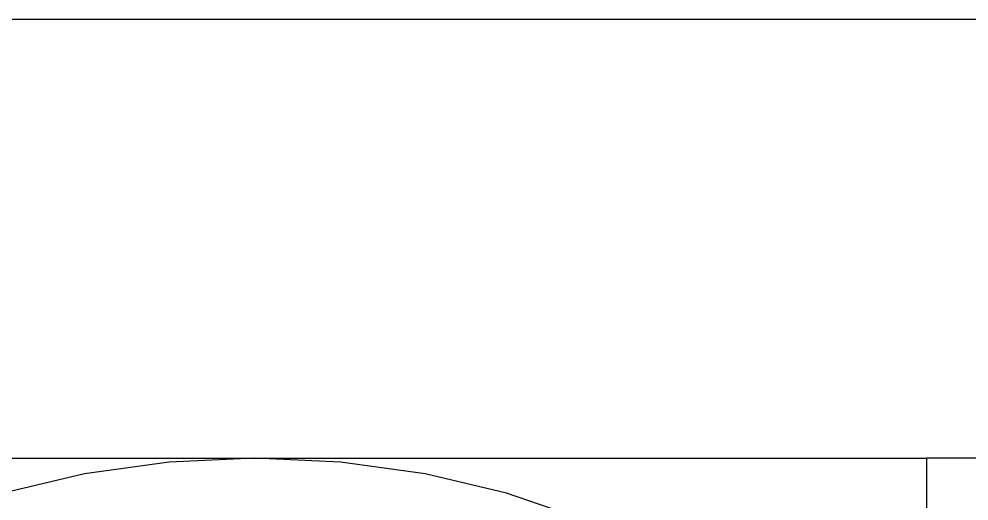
# Model space of a CAD drawing. Extents: x 396092 to 455492, y 17293 to 132793.
# Drawn here: x 435713.5 to 435855, y 61034.6 to 61106.4 of the extents above; entities that cross this region are included whole.
import ezdxf

# ---------------------------------------------------------------- set-up
doc = ezdxf.new("R2010")
doc.units = 0
doc.header["$LTSCALE"] = 1000
doc.header["$MEASUREMENT"] = 0
doc.layers.add('MU', color=34, linetype='Continuous')

msp = doc.modelspace()

# ---------------------------------------------------------------- linework, layer by layer
at = {"layer": 'MU', "color": 37}
for p, q in [((434351.55, 61106.41), (438231.55, 61106.41)), ((435649.51, 61040.95), (435748.63, 61040.95)), ((435735.85, 61040.37), (435723.28, 61038.62)), ((435748.63, 61040.95), (435735.85, 61040.37)), ((435748.63, 61040.95), (435848.73, 61040.95)), ((435761.41, 61040.37), (435748.63, 61040.95)), ((435773.98, 61038.62), (435761.41, 61040.37)), ((435868.51, 61040.95), (435848.73, 61040.95)), ((435848.73, 60900.95), (435848.73, 61040.95)), ((435723.28, 61038.62), (435711.13, 61035.75)), ((435786.13, 61035.75), (435773.98, 61038.62)), ((435797.66, 61031.78), (435786.13, 61035.75))]:
    msp.add_line(p, q, dxfattribs=at)

doc.saveas('drawing.dxf')
